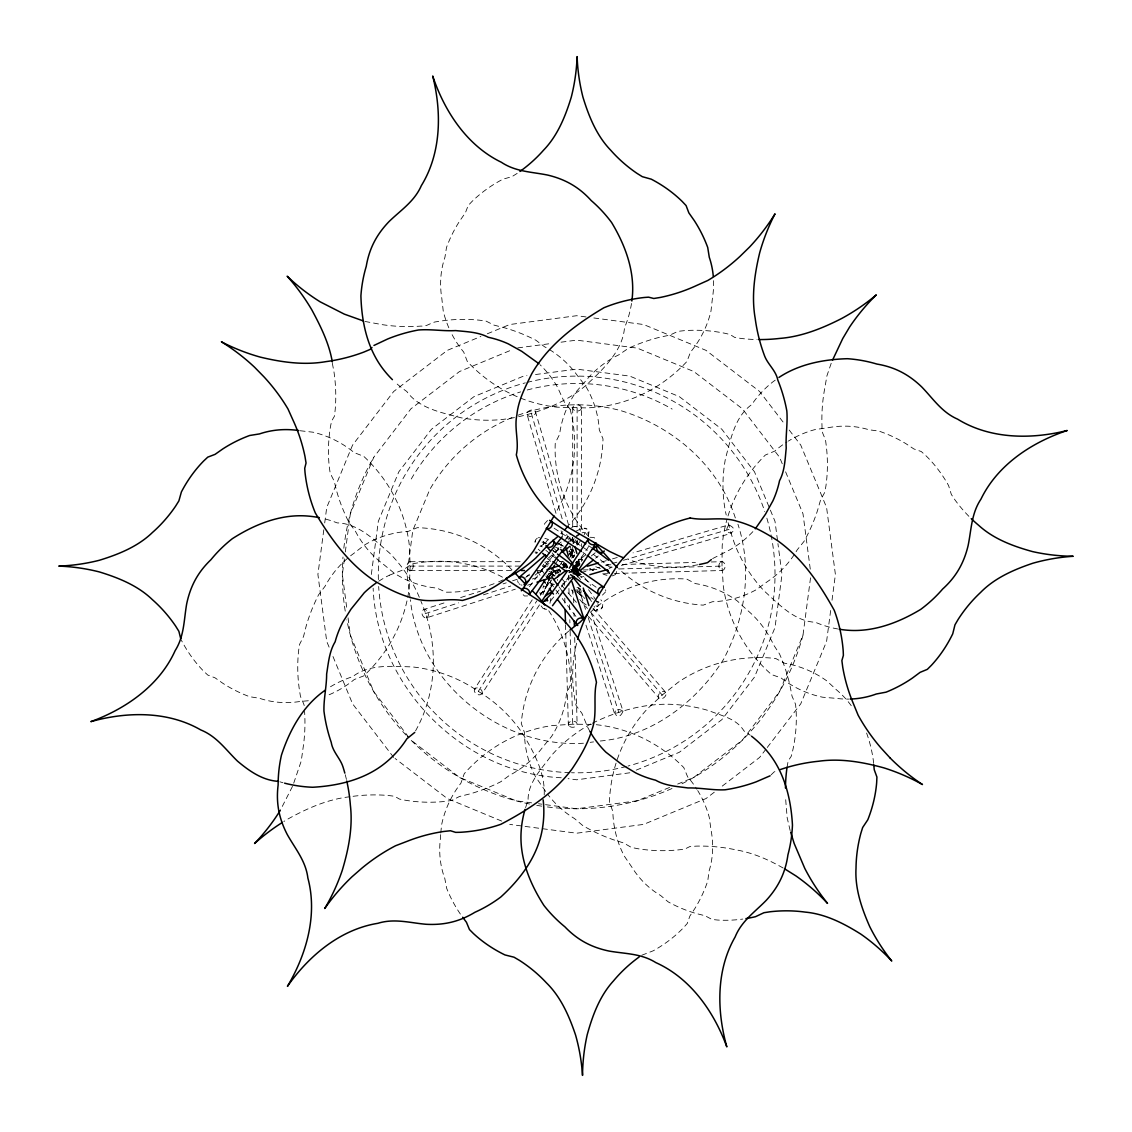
<?xml version="1.0" encoding="UTF-8"?>
<svg xmlns="http://www.w3.org/2000/svg" width="1132" height="1132" viewBox="0 0 1132 1132"><rect width="100%" height="100%" fill="white"/><g stroke="black" fill="none" stroke-linecap="round" stroke-linejoin="round"><path stroke-width="0.75" stroke-dasharray="5 3.75" d="M300.15 430.74L313.196 432.226A95.866 89.626 37.8 0 1 354.288 452.687L363.683 456.281A148.745 142.321 15 0 1 409.388 545.907L410.138 566.099L409.388 586.291A148.745 142.321 -15 0 1 363.683 675.917L354.288 679.511A95.866 89.626 -37.8 0 1 327.827 695.303M578.438 566.368L578.466 565.349L577.108 565.788M440.673 834.638L440.49 837.921A95.725 85.537 -40.3 0 0 444.805 878.503L446.645 888.266A191.577 160.518 -32.5 0 0 460.795 914.698M440.773 832.996L441.607 824.832A95.866 89.626 -53.8 0 1 460.908 783.188L464.247 773.708A148.745 142.321 -76.6 0 1 552.558 725.527L572.721 724.211L592.927 724.395M570.67 553.265L572.863 555.826L572.58 559.194M580.32 572.99C577.476 576.259 571.646 573.061 572.849 568.901M549.034 579.329L545.949 587.225L550.138 577.419L548.907 580.419L550.251 583.447A4.273 3.976 22.7 0 0 553.378 584.72L554.51 584.593M612.299 575.905L615.398 574.589L616.671 571.236M616.515 572.608L616.657 571.462M323.794 529.818L317.908 574.462L326.724 641.434L329.384 647.829M324.7 522.942L326.724 507.49L352.576 445.088L393.695 391.488L447.282 350.368L480.888 336.459M344.397 558.868L342.345 574.462L346.901 609.115M345.317 551.935L350.326 513.815L373.744 457.3L410.973 408.765L459.507 371.537L512.782 349.463M371.324 574.462L378.329 521.314L398.832 471.789L431.462 429.269L473.997 396.639L523.522 376.121L526.946 375.668M573.995 574.334L572.863 569.368M677.672 784.066L693.817 777.387L742.351 740.144L779.58 691.61L802.998 635.109L810.979 574.462M830.662 610.516L826.586 641.434L800.749 703.835L767.001 747.799M832.02 600.215L835.402 574.462L826.586 507.49L800.749 445.088L788.084 428.589M593.154 609.483C599.719 614.435 606.087 605.252 600.837 599.776M537.318 538.125L535.677 539.695L534.828 543.247L534.997 542.115M535.026 541.888L535.21 540.742M570.769 556.208L570.882 553.93A4.401 4.401 0 0 0 570.5 552.855L570.769 556.208L573.033 551.553M787.023 767.369L788.183 760.86L791.197 756.346L792.329 752.214A191.577 167.819 -1 0 0 796.121 710.627L795.57 704.302L792.032 696.18L790.051 685.822A191.577 176.252 11.6 0 0 779.538 653.985L773.595 644.9A95.725 90.319 29.7 0 0 747.134 610.035L737.229 600.908A95.866 91.013 54.3 0 0 695.331 583.588L686.7 579.06A148.745 138.939 77.9 0 0 594.852 608.28L590.678 611.945M544.209 794.919C545.313 772.915 533.469 751.436 522.206 732.928C510.744 716.146 495.703 701.826 478.27 691.355C458.771 677.771 435.806 669.394 412.19 666.904C392.436 666.394 369.131 663.777 352.717 676.639A91.296 80.995 -19.3 0 0 327.629 688.553M584.225 534.785L584.763 532.832L583.504 532.295L580.292 533.681M550.888 598.375L549.713 604.658L549.105 602.465M588.3 536.469L589.036 531.743L585.966 528.587M831.199 363.301L826.926 375.824L824.789 388.078A196.572 183.016 4.5 0 0 822.03 426.948C820.912 432.99 825.723 437.221 825.907 442.98A191.577 171.441 13.4 0 1 825.95 485.812L824.832 492.208L820.544 500.033L817.587 510.306A191.577 179.875 1.2 0 1 804.06 541.337L797.239 549.798A95.725 92.131 -18.7 0 1 794.947 553.534M576.641 561.458L576.372 564.826L577.617 566.736M542.936 594.597L545.454 587.848M293.712 783.188L301.254 760.973L302.98 748.648A196.572 183.016 2.6 0 0 304.565 711.335M577.136 577.051C580.037 572.184 571.929 567.755 569.396 572.82M549.006 579.414L549.445 578.325L550.52 578.735M532.238 599.833L474.577 688.963C472.808 692.798 479.204 696.93 481.977 693.746L540.516 603.271M481.977 693.746C483.732 689.926 477.35 685.794 474.577 688.963M572.863 570.075L573.995 568.094L577.108 566.807M545.044 588.881L549.445 578.325M551.425 586.305L551.864 585.244M601.63 608.662L602.082 607.601M602.167 607.389L602.62 606.327M568.759 539.922L569.99 537.092M572.919 541.337L574.136 538.549M576.513 544.096L577.716 541.308M543.657 543.233L542.483 545.171L539.341 546.388L541.832 546.473L540.728 546.289M557.963 547.973L558.656 549.19M572.905 551.553L570.811 556.123L571.278 553.336L569.354 550.562M605.507 591.965L602.45 595.107M292.495 786.372L280.212 810.484M563.411 497.953L556.251 512.06M540.969 593.394L540.488 594.399L551.864 579.768M569.58 558.048L573.344 550.279M573.004 556.633L573.075 556.505A4.401 4.401 0 0 0 569.806 553.548M415.529 730.89C437.66 691.553 438.806 642.467 420.948 601.276M550.676 585.994L552.19 583.051M588.612 546.572L565.293 581.848L549.36 602.634M546.6 577.645L550.053 572.297M555.543 563.821L558.09 559.859M478.27 691.355L536.809 600.88M540.403 595.333L550.293 580.037M551.157 578.693L557.411 569.042M550.548 587.763L553.138 583.758M563.453 567.797L566.099 563.708M560.057 564.953L562.505 561.189M576.952 572.509L578.749 569.764M543.02 588.06L543.459 585.824M529.422 586.701L561.783 543.912M573.273 567.825L575.905 565.717L579.244 566.085M575.792 539.822L573.047 543.53L573.74 542.667M577.716 544.591L581.339 539.709M577.235 568.306L574.561 570.358L568.434 570.514L569.566 570.33M765.954 749.172L759.629 757.421L719.768 787.999M571.434 558.048A4.401 4.231 39 0 0 572.481 557.666L574.122 556.081A4.401 4.231 39 0 0 574.49 555.119M573.372 557.015L574.122 556.081L573.386 556.986A4.401 4.259 42.7 0 0 570.316 555.628M567.5 556.477L573.004 549.657M570.302 553.859L573.556 549.841M572.481 557.666L574.702 554.921M578.636 564.09L577.716 561.104L579.612 564.826L577.617 563.736L578.664 564.061M564.061 541.266L570.684 534.007M547.761 577.815L551.157 573.896M547.563 578.862L554.312 571.08L553.435 570.33M567.174 567.274L562.434 567.245L567.189 567.245L566.071 568.264M569.792 554.086L573.216 550.477M570.471 540.516L572.594 538.337M548.114 577.178L554.043 571.377L553.392 571.702A4.401 4.259 44.6 0 1 549.048 571.405M560.779 533.625L562.816 531.644M771.133 774.84L774.147 771.925L777.302 770.722M535.125 575.141L549.006 563.283M568.703 631.09L564.429 634.811A148.745 141.755 14.1 0 0 521.272 723.32L524.47 732.588A95.866 92.824 42.1 0 0 535.549 776.778L543.218 787.844A95.725 92.131 72.6 0 0 546.657 792.895M851.236 705.675A95.725 85.537 -2.1 0 0 836.52 689.869L826.884 680.955A95.866 89.626 11.4 0 0 784.533 663.225L775.675 658.47A148.745 142.321 34.2 0 0 677.983 682.44L662.206 695.062L647.405 708.83A148.745 142.321 64.2 0 0 609.426 801.98L612.837 811.432A95.866 89.626 87 0 0 624.185 855.919L631.599 866.758A95.725 85.537 -79.5 0 0 660.593 895.483L668.191 901.879A191.577 160.518 -71.7 0 0 695.855 913.425L705.08 915.746L711.957 919.453L717.547 920.033A191.577 145.886 -66.5 0 0 742.748 919.071M585.683 554.878L576.33 562.363M591.314 555.968L595.305 552.727M595.616 558.147L598.262 555.982M712.636 558.571L729.079 550.237A95.3 89.853 -67.4 0 0 753.162 531.332M577.009 567.415L570.358 572.608M576.117 573.74L578.693 571.688M557.368 545.001L561.203 541.987M609.101 568.42L612.2 567.104L609.03 566.778M573.358 575.863L561.161 585.102M580.235 574.334L575.976 575.466M714.278 792.216L706.028 798.541L643.627 824.393L576.655 833.209L509.697 824.393M560.51 547.633L561.43 546.954M775.208 380.168L772.717 381.993A91.296 80.995 -54.1 0 0 751.747 404.577C734.739 416.633 730.593 439.711 725.428 458.8C722.046 477.35 722.032 496.594 726.22 515.018M565.901 538.308L568.731 536.243M574.504 542.851L577.32 540.799M549.996 582.442L550.902 581.806L543.7 586.73M571.603 527.597C574.547 525.007 580.56 526.974 580.32 531.276M641.759 955.252L653.235 950.795A191.577 145.886 24.1 0 0 683.544 927.66L687.28 923.457L689.855 916.085L695.105 908.147A191.577 160.518 29.3 0 0 707.755 880.979L709.057 871.116A95.725 85.537 37.1 0 0 711.094 830.364L709.255 817.361A95.866 89.626 50.6 0 0 697.722 790.575M576.075 531.149L582.414 528.036L587.027 529.04M517.168 173.394L511.919 176.677L502.948 179.181A191.577 145.886 25.7 0 0 472.016 201.468L468.153 205.557L465.379 212.858L459.917 220.641A191.577 160.518 30.9 0 0 446.503 247.455L444.933 257.261A95.725 85.537 38.7 0 0 441.763 297.957L443.235 311.003A95.866 89.626 52.2 0 0 449.121 328.464M540.488 593.734L544.322 591.47M590.777 723.985C575.806 732.163 562.363 743.017 551.114 755.836C541.337 769.18 527.583 782.99 528.092 800.55A91.296 80.995 -70.1 0 0 525.517 807.866M443.97 602.96L423.835 609.469C420.043 611.322 422.392 618.553 426.538 617.846L515.301 589.178M426.538 617.846C430.316 615.992 427.981 608.761 423.835 609.469M547.52 520.508L544.563 523.748L544.803 526.918M728.753 524.88C719.994 538.577 743.512 531.7 728.753 524.88L633.043 552.869M592.291 723.235C615.95 711.66 642.07 703.849 668.616 704.245C682.327 704.543 695.939 706.764 709.057 710.74C721.424 715.721 736.578 718.594 743.936 730.847A91.296 80.995 34.3 0 1 750.29 735.262M579.81 564.288L574.646 565.505L579.74 563.835M389.394 575.197L403.6 569.693L411.595 564.019A159.796 146.509 87.8 0 1 499.764 575.707L505.693 578.99M487.284 333.798L509.697 324.53L576.655 315.715L586.956 317.059M636.198 770.142L679.327 752.285L721.848 719.655L754.478 677.12L774.996 627.595L782 574.462L777.925 543.601M669.592 787.419L637.302 800.791L576.655 808.772L538.535 803.748M558.048 572.665L558.996 572.283M589.899 537.261L594.116 537.459L596.536 541.011M460.639 597.569L480.435 591.173M503.047 583.871L506.23 582.853M512.598 580.787L517.197 579.301M526.38 576.344L529.451 575.353M537.502 572.75L543.954 570.67M562.462 564.684L565.675 563.651M579.669 559.279L582.57 559.548M425.179 613.657L458.672 602.847M483.421 594.838L510.773 586.008M532.408 579.018L538.86 576.938M548.341 573.882L557.411 570.952M574.122 565.547L580.56 563.467M527.554 585.216L535.379 582.697M546.671 579.046L549.685 578.07M568.377 572.028L577.065 569.24L573.966 570.132M527.625 595.927L524.456 595.998L521.385 592.871M518.682 416.689C542.695 411.185 566.212 401.902 585.286 385.955C601.757 370.588 622.742 351.373 624.482 327.799A91.296 80.995 -68.5 0 0 631.854 301.027M572.028 570.698L577.136 569.948L575.707 565.038L576.726 565.561M601.488 562.095L607.587 560.312M612.469 558.883L620.591 556.505M573.16 570.528L573.839 570.33A4.401 4.401 0 0 1 577.815 576.853M575.212 574.363L579.768 573.033M581.197 572.608L599.677 567.217M605.776 565.434L608.818 564.528M612.072 563.58L616.954 562.151M623.463 560.255L729.984 529.111C735.871 552.133 747.771 573.485 764.029 590.791C778.66 604.092 794.593 621.298 815.408 622.289A91.296 80.995 21.5 0 0 837.609 628.939M581.013 577.263L583.871 576.429M621.44 565.434L731.23 533.328M514.466 417.581C496.877 421.161 478.624 420.991 460.993 417.779C441.905 412.628 418.84 408.468 406.784 391.46A91.296 80.995 35.9 0 1 394.672 381.824M349.901 796.758C328.011 799.164 307.494 808.191 288.32 818.804A196.572 186.002 -29.4 0 0 283.835 821.507M579.216 559.279L580.348 559.067M570.075 572.622A4.401 4.401 0 0 1 572.707 570.5L579.839 569.396M541.068 605.889L543.134 608.549L547.86 609.101M517.749 347.892L552.402 343.336M561.062 342.189L576.655 340.138L637.302 348.132L693.817 371.537L742.351 408.765L779.58 457.3L782.254 463.752M535.521 374.536L576.655 369.117L629.802 376.121L679.327 396.639L721.848 429.269L754.478 471.789L769.703 508.537M583.419 743.229C500.712 748.408 419.364 682.78 410.336 599.79M590.168 742.351L593.55 741.899M600.3 741.007C651.749 736.309 696.59 702.165 723.589 659.291C745.351 618.171 752.624 568.816 737.937 524.243M629.802 772.788L576.655 779.792L568.094 778.66M596.762 602.125L599.04 602.153L596.635 601.46L597.654 601.913M538.393 537.7L539.539 537.587M308.343 700.75L300.15 701.458A95.725 85.537 -51.3 0 1 259.469 698.274L249.648 696.704A191.577 160.518 -59.1 0 1 222.848 683.303L215.066 677.842L207.764 675.054L203.661 671.205A191.577 145.886 -64.3 0 1 181.389 640.259M566.637 566.099L565.165 566.17M606.964 575.325L603.568 574.405M534.912 552.034L537.191 552.19M563.807 563.142L563.892 566.212L567.005 566.099L563.764 566.099L565.434 566.057M544.846 538.351L548.199 539.37M574.561 565.802L581.31 565.604M605.861 564.925L610.94 564.783M622.204 564.472L695.444 562.42M711.306 561.981L721.876 561.684M559.491 570.627L558.784 570.641L560.779 570.599M578.056 570.103L567.019 570.401M583.107 569.962L599.21 569.523M619.105 568.957L722.004 566.085L723.32 586.263A148.745 142.321 13.4 0 0 771.5 674.559L780.995 677.898A95.866 89.626 36.2 0 0 822.639 697.213L835.713 698.317A95.725 85.537 49.7 0 0 848.717 699.095M576.499 574.561L583.235 574.377M602.719 573.825L609.497 573.641M614.407 573.5L722.131 570.5M410.138 561.698L521.116 561.698M545.907 561.698L549.077 561.698M559.194 561.698L563.665 561.698A4.401 4.401 0 0 0 567.16 565.986M410.138 566.099L519.503 566.099M542.723 566.099L549.077 566.099M410.138 570.5L511.466 570.5M536.37 570.5L542.723 570.5M552.444 570.5L559.194 570.5M572.834 567.231L575.636 567.245L572.594 567.132M572.396 568.292L575.197 568.306L572.198 568.207M576.839 564.84L579.06 565.307M544.209 608.974L545.355 609.115M545.582 609.129L546.714 609.271M593.833 317.965L643.627 324.53L706.028 350.368L759.629 391.488L783.868 423.099M573.415 570.5L571.207 569.92M561.231 777.755C462.323 773.156 377.182 687.011 373.135 588.173M531.615 802.843L516.008 800.791L459.507 777.387L410.973 740.144M574.759 526.451L575.891 526.649M576.117 526.677L577.249 526.875M555.189 575.848L553.024 575.098M595.885 605.861L597.837 606.398L598.375 605.139L596.988 601.927M364.957 321.446L382.022 324.615A196.572 183.016 -87.4 0 0 420.963 326.087C427.047 326.992 431.108 322.054 436.867 321.672A191.577 171.441 -78.5 0 1 479.671 320.215L486.095 321.12L494.061 325.139L504.419 327.756A191.577 179.875 89.3 0 1 535.875 340.237L544.563 346.788A95.725 92.131 69.4 0 1 577.476 375.697L585.753 386.309A95.866 92.824 38.9 0 1 599.281 429.82L603.002 438.891A148.745 141.755 10.9 0 1 569.41 524.668M541.973 542.058L546.827 543.558M279.958 781.816L282.986 782.75M556.831 572.99L555.953 571.985M600.413 568.561L594.371 566.184M567.132 565.278L563.934 562.25M590.083 569.028L593.196 570.259M501.688 821.082L447.282 798.541L395.068 758.468M589.8 568.703L592.942 570.019M589.758 569L593.239 570.443M584.692 528.05L585.753 528.503M559.972 544.534L563.057 545.85M556.831 542.964L563.212 545.879M560.241 544.832L563.34 546.247M555.557 547.181L558.699 548.61M552.713 550.676L556.406 552.374M783.132 868.018C768.274 859.499 752.398 852.637 735.517 849.764A196.572 183.016 -84.2 0 0 696.718 846.113L689.968 846.51L684.959 848.986L680.601 849.637A191.577 171.441 -75.3 0 1 637.783 848.703L631.415 847.443L623.69 842.986L613.487 839.788A191.577 179.875 -87.5 0 1 582.782 825.568L574.476 818.549A95.725 92.131 72.6 0 1 547.577 794.126M554.114 528.191L589.404 551.525M588.682 545.737L591.555 547.69M582.923 552.43L585.796 554.383M596.111 587.197L570.033 568.844M575.141 567.16L577.532 568.858M593.366 554.355L610.19 567.457M567.231 566.807L557.751 559.76M590.862 597.427L593.338 599.267M586.249 604.941L581.707 601.531M552.586 555.812L556.449 558.769M575.622 562.279L577.829 566.099M579.103 588.173L580.023 588.923L579.103 588.173A4.401 4.231 -51 0 0 576.966 587.593M554.878 552.062L555.741 552.741L553.039 550.534M549.43 558.897L550.293 559.576M574.193 589.135L581.905 595.361L581.395 595.998L578.99 593.72M576.811 591.937L584.862 598.446M545.822 550.279L549.883 553.605M547.251 558.472L550.775 561.387M544.775 562.109L548.284 565.024M542.242 565.703L544.619 567.684M554.454 576.089A4.401 4.231 -47.8 0 1 553.463 575.608L548.794 571.391M551.114 571.136L553.491 575.636M553.208 570.217L555.812 572.566M541.365 546.105L542.214 546.898M538.181 549.162L539.964 550.831M511.989 569.891L508.042 565.83A148.745 141.755 -79.1 0 0 417.255 527.682L408.185 531.389A95.866 92.824 -51.1 0 0 364.674 544.917L354.061 553.194A95.725 92.131 -20.6 0 0 325.153 586.107L318.601 594.795A191.577 179.875 -0.7 0 0 306.121 626.251L303.503 636.623L299.471 644.589L298.579 650.999A191.577 171.441 11.5 0 0 300.037 693.817C300.419 699.562 305.357 703.637 304.451 709.707M551.609 567.67L556.152 572.509M588.442 536.228L586.56 534.191A148.745 138.939 -13.4 0 1 555.26 443.022L559.604 434.306A95.866 91.013 -37 0 1 575.962 392.012L584.848 381.909A95.725 90.319 -61.6 0 1 619.119 354.67L628.062 348.514A191.577 176.252 -79.7 0 1 659.659 337.279L669.974 335.072L677.997 331.351L684.308 330.657A191.577 167.819 87.7 0 1 725.98 333.501L730.126 334.534L734.725 337.435L741.248 338.468A196.572 179.295 -82.9 0 0 757.152 339.543M552.161 552.883L554.411 555.472M555.529 556.76L564.203 566.891M567.514 578.622L568.137 579.343M576.825 589.404L583.051 596.621M593.012 608.167L665.531 692.19A4.401 3.113 -40.8 0 1 662.291 698.543A4.401 3.113 -40.8 0 1 658.767 694.468A4.401 3.113 -40.8 0 1 665.531 692.19M571.405 589.885L573.485 592.291M579.711 599.507L587.466 608.478M590.734 612.27L662.206 695.062M552.175 574.334L553.491 575.877M561.472 585.102L565.873 590.211M568.066 592.758L576.372 602.38M588.442 616.36L658.866 697.949M561.882 578.82L564.797 582.23M555.755 573.853L554.383 570.769M569.495 577.221L570.217 578.112M570.188 409.289L564.076 401.619L557.779 387.738A95.3 89.853 22.6 0 0 540.006 364.716M584.664 577.73L590.692 585.385M543.091 541.223L545.228 543.968M408.85 737.371L373.744 691.61L350.326 635.109L348.048 617.775M393.695 757.421L352.576 703.835L332.695 655.824M559.109 586.942L562.194 591.159M549.303 573.287L552.091 577.278M543.303 564.231L545.2 567.16M537.318 571.094L540.176 575.495M596.366 600.951L593.706 596.79A510.787 17.206 45.7 0 0 588.541 589.73M589.885 598.955L591.512 601.531M623.039 711.207C609.101 702.845 616.629 726.15 623.039 711.207L591.399 613.247M568.589 525.022L535.535 411.991C533.78 408.157 526.493 410.293 527.073 414.468L556.42 514.805M527.073 414.468C528.828 418.302 536.129 416.166 535.535 411.991M575.707 565.038L576.188 566.085A4.401 4.401 0 0 0 576.938 566.948M785.608 471.832L802.998 513.815L810.286 569.255M770.368 510.136L774.996 521.314L777.712 541.888M735.333 517.961C718.551 465.351 672.677 426.24 620.577 410.576A169.673 169.673 0 0 0 516.517 415.812M419.321 597.272C412.402 580.716 402.002 565.717 389.436 552.94C374.437 540.063 358.037 523.309 337.195 522.899A91.296 80.995 19.9 0 0 322.408 518.3M594.102 606.228L594.526 607.304M539.907 592.404L540.403 594.64M572.863 555.826L573.485 557.751M575.848 565.109L577.235 569.368M577.745 570.967L580.334 578.99M573.061 556.958L573.075 556.505A4.401 4.401 0 0 0 572.028 557.001M574.066 573.924L571.674 566.453M578.579 587.904L585.725 610.007M588.201 617.676L618.85 712.566M566.552 564.981L567.401 567.599M585.98 625.147L614.662 713.924M572.933 563.623L574.179 567.67M728.102 522.644L729.984 529.111M572.311 537.728L574.094 543.827M578.622 559.35L580.108 564.811M531.304 413.222L562.462 519.758M566.736 534.389L568.08 538.959M570.302 546.586L573.146 556.293M561.076 530.752L562.505 535.62M572.339 569.24L572.905 571.179M790.15 830.563L787.164 817.771L786.174 805.588A196.572 179.295 8.4 0 1 785.551 796.008M332.341 363.301L333.912 371.537A196.572 179.295 5.2 0 1 335.199 409.742L334.393 416.307L331.648 420.991L330.742 425.179A191.577 167.819 -4.2 0 0 329.285 466.908L330.19 473.19L334.181 481.1L336.728 491.345A191.577 176.252 8.4 0 0 349.01 522.531L355.448 531.276A95.725 90.319 26.5 0 0 383.805 564.613L394.205 573.174A95.866 91.013 51.1 0 0 437.009 588.116L445.881 592.178A148.745 138.939 74.7 0 0 494.09 583.673M557.496 579.4L557.666 580.504M410.109 598.106L406.996 574.462L412.77 530.54L429.721 489.618A169.673 169.673 0 0 1 514.918 416.42M543.516 542.285L543.643 543.431M873.621 763.407L873.296 760.251A191.577 160.518 -9.9 0 0 866.504 732.772M559.831 570.627L559.901 571.787M605.677 589.786L605.733 590.862M563.892 566.212L563.948 567.882M722.004 566.085L722.188 545.879A148.745 142.321 -16.6 0 1 727.027 519.248M572.792 569.127L572.962 575.084M573.599 597.894L573.74 602.974M574.023 613.148L574.108 616.36M574.702 637.528L577.122 724.084M568.561 575.212L568.844 585.315M568.929 588.484L569.155 596.437M569.382 604.799L569.566 611.577M569.806 619.699L569.891 622.911M570.118 630.963L572.721 724.211M564.344 582.074L564.429 585.442M564.783 598.149L564.981 604.913M565.533 624.652L568.321 724.324M581.523 407.93A4.401 3.113 0 0 1 574.914 410.619A4.401 3.113 0 0 1 574.914 405.228A4.401 3.113 0 0 1 581.523 407.93L581.523 532.465M581.523 543.7L581.523 546.883M581.523 556.986L581.523 561.458M577.108 407.93L577.108 529.083M577.108 540.516L577.108 545.284M577.108 561.458L577.108 571.207M572.707 407.93L572.707 527.385M572.707 537.346L572.707 542.115M572.707 546.883L572.707 556.986M572.707 566.099L572.707 571.207M580.235 573.627A4.401 4.401 0 0 1 575.976 574.759M574.914 574.32A4.401 4.401 0 0 1 572.707 570.5M573.301 568.306A4.401 4.401 0 0 1 577.108 566.099M575.82 562.986A4.401 4.401 0 0 1 571.561 570.358M713.556 280.665A95.725 85.537 -38.7 0 1 712.467 297.957L710.995 311.003A95.866 89.626 -52.2 0 1 690.52 352.094L686.926 361.476A148.745 142.321 -75 0 1 597.314 407.18L587.211 407.93L556.916 407.18A148.745 142.321 75 0 1 467.304 361.476L463.71 352.094A95.866 89.626 52.2 0 1 451.088 332.652M554.397 548.709A510.787 17.206 45.7 0 1 556.647 551.298M572.665 570.061A510.787 17.206 45.7 0 1 580.504 579.57M353.071 796.305A196.572 179.295 -84.8 0 1 388.106 795.471L394.672 796.277L399.355 799.036L403.544 799.928A191.577 167.819 85.8 0 0 445.272 801.385L451.555 800.48L459.465 796.504L469.709 793.957A191.577 176.252 -81.6 0 0 500.896 781.674L509.641 775.236A95.725 90.319 -63.5 0 0 542.978 746.865L551.539 736.479A95.866 91.013 -38.9 0 0 566.481 693.661L570.542 684.803A148.745 138.939 -15.3 0 0 548.468 610.346M579.966 588.866A4.401 4.231 -51 0 1 578.834 595.687M573.018 594.116A4.401 4.231 -51 0 1 573.174 589.772M545.567 543.629A4.401 3.806 -41 0 1 548.935 539.497M551.581 571.674A4.401 4.401 0 0 0 552.006 573.91L552.628 574.872L552.034 573.938A4.401 4.231 -47.8 0 1 551.652 571.745M559.944 570.075A4.401 4.401 0 0 1 560.298 571.165M525.757 577.433A510.787 17.206 -44.3 0 1 530.95 572.919M548.426 558.005A510.787 17.206 -44.3 0 1 559.18 549.162M568.094 542.129A510.787 17.206 -44.3 0 1 572.551 538.804M596.295 724.706A148.745 142.321 73.4 0 1 683.785 767.567L687.648 776.863A95.866 89.626 50.6 0 1 696.902 789.259M521.993 585.117A4.401 3.806 49 0 1 520.932 584.89M519.928 584.395A4.401 3.806 49 0 1 519.036 583.673M518.329 582.768A4.401 3.806 49 0 1 517.649 580.645M570.287 549.558A4.401 4.231 39 0 1 573.358 550.93M574.051 551.85A4.401 4.231 39 0 1 574.49 552.897M559.873 570.019A4.401 4.231 -47.8 0 1 560.241 572.212M575.933 616.388A510.787 17.206 48.9 0 1 561.67 597.781M558.868 594.045A510.787 17.206 48.9 0 1 554.538 588.201M553.52 586.815A510.787 17.206 48.9 0 1 545.808 575.976M544.124 573.528A510.787 17.206 48.9 0 1 540.162 567.5M549.897 577.971A4.401 4.231 40.9 0 1 546.94 574.716M554.312 571.08A4.401 4.231 40.9 0 1 555.487 574.207M503.146 579.825A148.745 138.939 74.7 0 1 495.618 583.079M968.865 516.305A196.572 161.72 -62 0 1 954.771 499.622L951.347 494.458L948.588 485.571A191.577 145.886 -65.9 0 0 925.452 455.262L921.25 451.527L913.878 448.951L905.954 443.702A191.577 160.518 -60.7 0 0 878.772 431.051L868.923 429.764A95.725 85.537 -52.9 0 0 828.157 427.712L815.153 429.552A95.866 89.626 -39.4 0 0 788.367 441.084M728.003 515.994A148.745 142.321 -16.6 0 1 765.374 455.022L774.656 451.159A95.866 89.626 -39.4 0 1 787.051 441.905M556.463 573.825A4.401 4.401 0 0 1 555.09 570.754M557.765 573.188A4.401 4.259 -44.1 0 1 559.265 569.085M557.85 573.273A4.401 4.401 0 0 1 559.307 569.113M794.155 554.765A95.725 92.131 -18.7 0 1 767.255 581.735L756.36 589.659A95.866 92.824 -49.2 0 1 712.424 601.729L703.241 605.139A148.745 141.755 -77.2 0 1 618.624 568.731M589.97 731.498A95.3 89.853 24.5 0 1 587.791 727.466L581.947 713.372L576.103 705.519A159.796 146.509 -3.5 0 1 577.178 640.839M579.23 573.033A4.401 4.401 0 0 1 572.537 569.368M573.075 567.146A4.401 4.401 0 0 1 573.754 566.226M570.132 409.303A159.796 146.509 -5.4 0 1 563.439 497.967M578.537 559.505A4.401 4.401 0 0 1 582.838 560.425M378.725 581.225A95.3 89.853 -64.2 0 1 389.394 575.212M568.971 551.157A4.401 4.401 0 0 1 569.849 551.907M697.722 564.797A159.796 146.509 84.6 0 1 628.302 559.548M568.901 551.284A4.273 3.976 25.9 0 1 569.792 552.02M345.246 774.698A219.466 193.346 -10.5 0 1 346.42 779.439M771.019 534.856A198.355 198.355 0 0 1 627.991 766.053M626.336 766.491A198.355 198.355 0 0 1 571.504 772.746M569.792 772.689A198.355 198.355 0 0 1 378.668 586.503M378.371 579.612A198.355 198.355 0 0 1 525.319 382.857M526.974 382.432A198.355 198.355 0 0 1 764.779 511.579M766.859 518.159A198.355 198.355 0 0 1 770.666 533.158M411.27 478.978A190.968 190.968 0 0 1 520.649 391.884M527.229 389.988A190.968 190.968 0 0 1 672.139 409.077M802.998 635.109A234.31 234.31 0 0 1 679.964 784.773M671.998 788.495A234.31 234.31 0 0 1 543.459 806.409M541.719 806.154A234.31 234.31 0 0 1 536.497 805.305M529.592 804.003A234.31 234.31 0 0 1 407.336 736.423M406.133 735.149A234.31 234.31 0 0 1 346.774 619.798M345.232 611.153A234.31 234.31 0 0 1 342.996 557.015M343.817 548.242A234.31 234.31 0 0 1 373.744 457.3M574.773 569.368L575.523 572.268L574.773 569.368M575.919 569.453L576.669 572.396L575.919 569.453M543.841 542.087L543.459 544.563L543.841 542.087M588.032 532.677L588.329 534.205L588.032 532.677M570.769 539.058L570.938 541.322L570.769 539.058M597.54 609.54L596.465 609.964L597.54 609.54M537.191 552.869L535.804 553.081L537.191 552.869M573.683 568.986L573.146 567.358L573.683 568.986M569.665 726.489A4.401 3.113 -1.6 0 0 576.995 724.89A4.401 3.113 -1.6 0 0 571.49 721.24A4.401 3.113 -1.6 0 0 569.665 726.489M412.331 569.212A4.401 3.113 -90 0 0 410.93 561.84A4.401 3.113 -90 0 0 407.124 567.245A4.401 3.113 -90 0 0 412.331 569.212M719.711 563.043A4.401 3.113 88.4 0 0 721.325 570.372A4.401 3.113 88.4 0 0 724.975 564.868A4.401 3.113 88.4 0 0 719.711 563.043"/><path stroke-width="1.5" d="M607.842 571.547L607.997 570.203L608.62 572.396M521.314 590.791L542.525 561.458L562.208 536.695M832.529 360.16L842.746 338.539L849.594 327.035A196.572 189.709 -60.9 0 1 876.309 294.872A196.572 186.002 -27.5 0 1 841.755 318.446C822.242 328.421 801.442 336.77 779.481 338.44A196.572 179.295 -82.9 0 1 758.751 339.558M535.776 594.357L544.874 580.306M551.878 569.467L554.623 565.236M542.256 600.568L550.548 587.763M557.453 577.094L559.279 574.264M569.283 568.179L588.484 538.648C586.22 543.049 593.621 547.308 596.154 542.978L578.749 569.764L604.021 587.324C599.705 584.919 595.191 592.178 599.451 594.852L570.57 574.688M554.029 515.994L533.738 550.591A164.635 145.858 58.4 0 1 462.38 600.455C446.73 597.866 430.613 603.356 414.935 598.658C400.601 595.319 387.215 588.47 374.65 580.985C348.967 564.09 330.813 538.747 315.333 512.994A229.938 183.568 -20.5 0 1 305.032 472.539L304.72 468.266L306.05 463.002L304.975 456.465A224.914 191.506 -11.1 0 0 293.018 420.156L288.009 409.006A200.817 180.596 8.6 0 0 263.912 376.786L254.573 367.235A188.591 170.762 44.3 0 0 221.391 341.793A191.577 179.578 10.9 0 0 260.289 357.118C281.741 362.268 304.154 365.452 326.016 361.617A219.466 193.346 76.3 0 0 363.811 352.094L370.037 349.463L371.989 347.467M567.33 571.066L550.209 594.979L543.516 601.785M574.023 576.825L552.515 605.719M755.313 528.8L765.487 514.211L772.944 500.768A95.979 89.541 -36.9 0 0 779.538 480.704C784.858 470.671 785.056 459.125 786.216 448.088C785.509 435.594 787.844 423.212 786.825 410.958A223.344 184.417 -4.8 0 0 777.826 380.126C775.915 370.504 768.133 364.773 764.723 356.269A219.466 193.346 -13.7 0 1 755.2 318.474C751.365 296.612 754.535 274.199 759.699 252.733A191.577 179.578 -79.1 0 1 775.024 213.835A188.591 170.762 -45.7 0 1 749.568 247.031L740.031 256.356A200.817 180.596 -81.4 0 1 707.811 280.467L696.661 285.462A224.914 191.506 78.9 0 1 660.338 297.433L653.815 298.494L648.551 297.164L644.278 297.49A229.938 183.568 69.5 0 0 603.823 307.791C575.834 324.403 548.511 344.751 531.814 373.645C525.404 386.819 518.3 400.091 516.871 414.949C514.013 428.292 519.291 441.678 516.319 454.852A164.635 145.858 -31.6 0 0 566.226 526.196L609.695 551.496L618.864 555.854A159.796 146.509 84.6 0 0 623.548 557.807M521.696 589.871C524.47 585.683 531.615 590.366 529.125 594.625L568.193 543.162M587.338 614.86L580.306 622.006L569.849 630.114M524.795 584.112L528.658 580.744M545.355 554.85L518.64 577.815A4.401 3.806 49 0 1 524.767 578.678A4.401 3.806 49 0 1 523.989 584.706M557.538 536.78L549.713 543.346L535.945 557.864A148.745 138.939 74.7 0 1 506.103 578.381M592.333 549.487L597.639 545.171A4.401 3.806 50.9 0 0 598.262 551.454A4.401 3.806 50.9 0 0 604.191 550.888M592.956 560.298L579.98 570.67M600.922 553.831L603.582 551.68M414.737 732.432L406.912 738.743A91.296 80.995 -55.7 0 1 386.578 761.907C365.99 779.283 338.878 785.834 312.616 787.264A241.215 179.946 -77 0 1 284.599 783.174M711.363 559.59L707.528 562.646A159.796 146.509 84.6 0 1 699.364 564.486M562.25 552.303L569.905 546.289M546.204 599.564L547.11 598.856L544.421 601.064L545.482 600.625M566.042 570.415L553.916 579.556M325.082 690.294C302.98 705.675 289.622 730.154 281.444 755.157A241.215 179.946 2 0 0 278.132 784.943C275.925 802.715 278.84 818.252 287.231 834.468C295.169 848.689 305.796 860.886 307.876 878.05C317.752 914.925 306.503 954.262 287.443 986.34C308.88 955.804 340.152 929.414 377.847 923.316C394.346 918.179 409.826 922.863 426.057 924.278C444.282 925.283 459.649 921.575 474.945 912.265A241.215 179.946 63.8 0 0 500.768 897.039C520.211 879.338 537.077 857.122 542.044 830.647A91.296 80.995 85.1 0 0 543.162 799.843M552.133 591.569L545.737 595.757M576.542 536.073L579.315 534.304M778.929 377.451C799.192 364.023 823.516 359.41 847.359 358.702A241.215 179.946 -75.4 0 1 876.847 364.051C894.521 367.009 908.557 374.239 921.703 386.903C933.065 398.577 941.725 412.246 957.573 419.137C990.09 439.145 1031.011 439.598 1067.193 430.5C1031.804 442.329 997.575 464.743 980.963 499.127C971.327 513.475 971.398 529.649 968.115 545.596C963.87 563.368 955.932 577.023 942.645 589.036A241.215 179.946 42.8 0 1 920.67 609.412C898.143 622.996 872.036 632.816 845.25 630.015A91.296 80.995 21.5 0 1 839.137 629.208M373.942 345.458L387.682 338.977A223.344 184.417 85.2 0 1 418.5 329.992C430.754 328.973 443.15 331.308 455.644 330.586C466.667 331.747 478.213 331.959 488.246 337.279A95.979 89.541 53.1 0 1 508.31 343.873L521.753 351.33L538.874 363.655M770.128 775.802L756.176 781.83A223.344 184.417 87.1 0 1 725.074 789.796C712.792 790.405 700.482 787.66 687.973 787.957C676.978 786.429 665.46 785.849 655.598 780.189A95.979 89.541 55 0 1 635.774 772.944L622.572 765.048L605.875 752.157A95.3 89.853 24.5 0 1 589.97 731.498M546.982 569.679L559.265 565.717M536.993 582.173L546.671 579.046M587.296 566.241L598.432 562.986M589.772 574.702L607.007 569.651M521.116 570.5L524.512 570.5M545.27 600.3L547.761 600.597L546.615 600.455M690.166 517.975C705.717 521.159 722.032 516.164 737.555 521.399C751.761 525.206 764.907 532.493 777.217 540.403C802.319 558.133 819.639 584.055 834.242 610.304A229.938 183.568 -18.6 0 1 843.213 651.084L843.382 655.371L841.883 660.593L842.732 667.144A224.914 191.506 -9.2 0 0 853.471 703.835L858.113 715.155A200.817 180.596 10.5 0 0 881.135 748.153L890.148 758.001M363.372 320.95L344.312 314.13L320.2 301.848A196.572 189.709 27.2 0 1 287.16 276.208A196.572 186.002 60.6 0 1 311.866 309.956C320.696 326.37 329.228 343.562 332.313 362.014M278.444 781.349C262.681 780.472 249.408 771.133 237.508 761.143C225.82 749.794 216.792 736.38 200.76 729.928C167.692 710.839 126.784 711.533 90.857 721.636C125.907 708.83 159.499 685.454 175.149 650.631C184.375 636.014 183.851 619.855 186.695 603.809C190.445 585.937 197.987 572.07 210.948 559.689A241.215 179.946 41.2 0 1 232.329 538.691C254.474 524.498 280.297 513.956 307.154 516.008A91.296 80.995 19.9 0 1 319.38 517.664M549.572 520.324L585.81 543.77M505.693 578.99L550.647 608.308A164.635 145.858 -28.4 0 1 596.465 682.327C592.998 697.807 597.569 714.207 592.008 729.602C587.876 743.738 580.292 756.7 572.113 768.84C553.803 793.532 527.498 810.257 500.924 824.266A229.938 183.568 72.7 0 1 459.946 832.303L455.658 832.374L450.479 830.747L443.9 831.454A224.914 191.506 82.1 0 0 406.982 841.373L395.563 845.746A200.817 180.596 -78.2 0 0 362.056 868.018L351.995 876.791A188.591 170.762 -42.5 0 0 324.728 908.515A191.577 179.578 -75.9 0 0 342.204 870.536C348.557 849.396 352.972 827.181 350.368 805.149A219.466 193.346 -10.5 0 0 346.774 781.023M784.632 868.838L795.98 875.942A196.572 189.709 30.4 0 1 827.534 903.378A196.572 186.002 63.8 0 1 804.739 868.301L794.183 843.51L790.66 832.176M581.48 551.44L546.19 528.333C550.591 530.597 554.85 523.196 550.52 520.663M592.885 548.624L600.809 554.284M587.239 555.359L607.106 570.613L606.398 569.707L609.327 573.301M572.325 565.109L557.453 554.029M566.354 571.603L552.883 561.557M601.7 554.949L608.662 560.269M542.653 553.336L546.728 556.661M525.474 584.282L515.145 573.132M594.526 542.695L613.77 564.005A148.745 141.755 -77.2 0 0 617.393 567.571M532.337 590.763L536.228 594.725A148.745 138.939 -15.3 0 1 544.662 604.955M556.222 544.152L552.869 540.275A4.401 3.806 -41 0 1 551.992 546.402A4.401 3.806 -41 0 1 545.964 545.624M560.708 549.317L572.622 563.255M546.558 546.431L549.926 550.293M572.834 577.164L580.376 586.433M583.39 590.253L589.885 598.955M583.617 619.105L562.194 591.159M576.98 624.892L557.538 599.564M462.691 917.231L466.469 922.325L469.455 929.542L473.417 933.532A191.577 145.886 -27.3 0 0 504.971 954.941L513.999 957.191L519.347 960.318A196.572 161.72 -31.2 0 1 546.303 982.717C560.821 996.882 569.17 1016.027 575.58 1035.072A196.572 185.86 -61.1 0 1 582.527 1075.4A196.572 185.86 57.9 0 1 587.211 1034.747C592.545 1015.376 599.818 995.792 613.53 980.85A196.572 161.72 28 0 1 639.184 956.964M558.076 585.541L552.091 577.278M549.374 588.527L553.491 594.13M543.601 580.405L545.454 583.065M180.809 639.042L178.884 631.302L175.601 626.038A196.572 161.72 -60.4 0 0 152.452 599.719C137.892 585.612 118.52 577.787 99.319 571.915A196.572 185.86 -30.5 0 0 58.807 566.099A196.572 185.86 30.5 0 0 99.319 560.283C118.52 554.397 137.892 546.586 152.452 532.479A196.572 161.72 60.4 0 0 175.601 506.16L178.884 500.896L181.389 491.939A191.577 145.886 64.3 0 1 203.661 460.993L207.764 457.144L215.066 454.357L222.848 448.895A191.577 160.518 59.1 0 1 249.648 435.495L259.469 433.924A95.725 85.537 51.3 0 1 298.721 430.528M583.263 588.06L588.923 605.592M571.943 581.692L584.013 619.02M575.014 546.968L576.895 553.435M566.071 547.831L568.434 555.911M873.777 764.991L874.244 769.718L876.918 777.061L876.663 782.679A191.577 145.886 -15.1 0 1 867.805 819.766L862.655 827.52L860.815 833.435A196.572 161.72 -11.2 0 0 856.018 868.159C854.844 888.394 861.593 908.161 869.701 926.556A196.572 185.86 18.7 0 0 891.761 961.011A196.572 185.86 79.7 0 0 860.886 934.155C843.892 923.457 825.313 913.892 805.121 912.095A196.572 161.72 -70.4 0 0 770.071 911.769L763.944 912.717L755.525 916.679A191.577 145.886 -66.5 0 1 745.931 918.59M574.249 621.185L574.391 626.01M565.123 610.007L565.491 623.039M713.287 276.378A95.725 85.537 -38.7 0 0 709.283 257.275L707.712 247.455A191.577 160.518 -30.9 0 0 694.312 220.641L688.85 212.858L686.077 205.557L682.214 201.468A191.577 145.886 -25.7 0 0 651.282 179.181L642.311 176.677L637.047 173.394A196.572 161.72 -29.6 0 1 610.742 150.259C596.621 135.699 588.81 116.327 582.938 97.111A196.572 185.86 -59.5 0 1 577.108 56.6A196.572 185.86 59.5 0 1 571.292 97.111C565.42 116.327 557.609 135.699 543.487 150.259A196.572 161.72 29.6 0 1 519.956 171.456M577.759 625.529A4.401 3.806 -37.8 0 1 577.745 619.176A4.401 3.806 -37.8 0 1 584.169 619.94M280.212 810.484A196.572 189.709 -62.8 0 1 254.573 843.51A196.572 186.002 -29.4 0 1 282.363 822.44M785.452 788.028A196.572 179.295 8.4 0 1 787.023 767.369M850.16 699.052A95.725 85.537 49.7 0 0 876.295 694.001L886.073 692.161A191.577 160.518 57.5 0 0 912.491 678.011L920.118 672.337L927.334 669.352L931.325 665.39A191.577 145.886 62.7 0 0 952.734 633.835L954.983 624.807L958.111 619.459A196.572 161.72 58.8 0 1 980.524 592.503C994.674 577.985 1013.819 569.637 1032.865 563.227A196.572 185.86 28.9 0 1 1073.193 556.279A196.572 185.86 -32.1 0 1 1032.54 551.595C1013.168 546.261 993.585 538.988 978.642 525.29A196.572 161.72 -62 0 1 971.242 518.64M568.292 525.941A148.745 141.755 10.9 0 1 564.854 529.677M690.18 518.017A164.635 145.858 60.3 0 0 617.209 565.491L590.48 608.096L585.81 617.124A159.796 146.509 -3.5 0 0 577.617 639.226M376.178 582.952A95.3 89.853 -64.2 0 0 364.292 592.729L351.019 609.143L342.826 622.147A95.979 89.541 -33.7 0 0 335.129 641.816C329.256 651.537 328.407 663.055 326.639 673.993C326.653 686.516 323.625 698.755 323.95 711.038A223.344 184.417 -1.6 0 0 331.223 742.323C332.709 751.959 340.18 758.115 342.982 766.888A219.466 193.346 -10.5 0 1 344.821 773.128M525.064 809.338A91.296 80.995 -70.1 0 0 521.201 830.605C519.149 857.448 529.691 883.271 543.898 905.416A241.215 179.946 -48.8 0 0 564.882 926.811C577.263 939.758 591.13 947.3 609.002 951.05C625.048 953.894 641.207 953.37 655.824 962.596C690.647 978.246 714.023 1011.838 726.829 1046.888C716.726 1010.961 716.032 970.053 735.121 936.985C741.573 920.953 754.987 911.925 766.336 900.237C778.646 886.738 785.481 872.503 787.943 854.759A241.215 179.946 13 0 0 792.457 825.129C791.027 798.867 784.462 771.755 767.1 751.181A91.296 80.995 34.3 0 0 751.521 736.196M392.436 379.673A91.296 80.995 35.9 0 1 384.201 370.489C367.405 349.434 361.603 322.153 360.91 295.848A241.215 179.946 14.6 0 1 366.244 266.36C369.202 248.7 376.447 234.649 389.111 221.504C400.785 210.142 414.439 201.482 421.345 185.634C441.353 153.117 441.805 112.21 432.707 76.014C444.536 111.403 466.95 145.632 501.335 162.258C515.683 171.88 531.856 171.823 547.803 175.106C565.561 179.351 579.23 187.289 591.229 200.576A241.215 179.946 -47.2 0 1 611.62 222.537C625.204 245.064 635.01 271.171 632.222 297.957A91.296 80.995 -68.5 0 1 631.854 301.027M780.472 769.505A219.466 193.346 78.2 0 1 818.549 761.256C840.524 758.143 862.825 762.062 884.106 767.935A191.577 179.578 12.8 0 1 922.467 784.547A188.591 170.762 46.2 0 1 890.148 758.001"/></g></svg>
